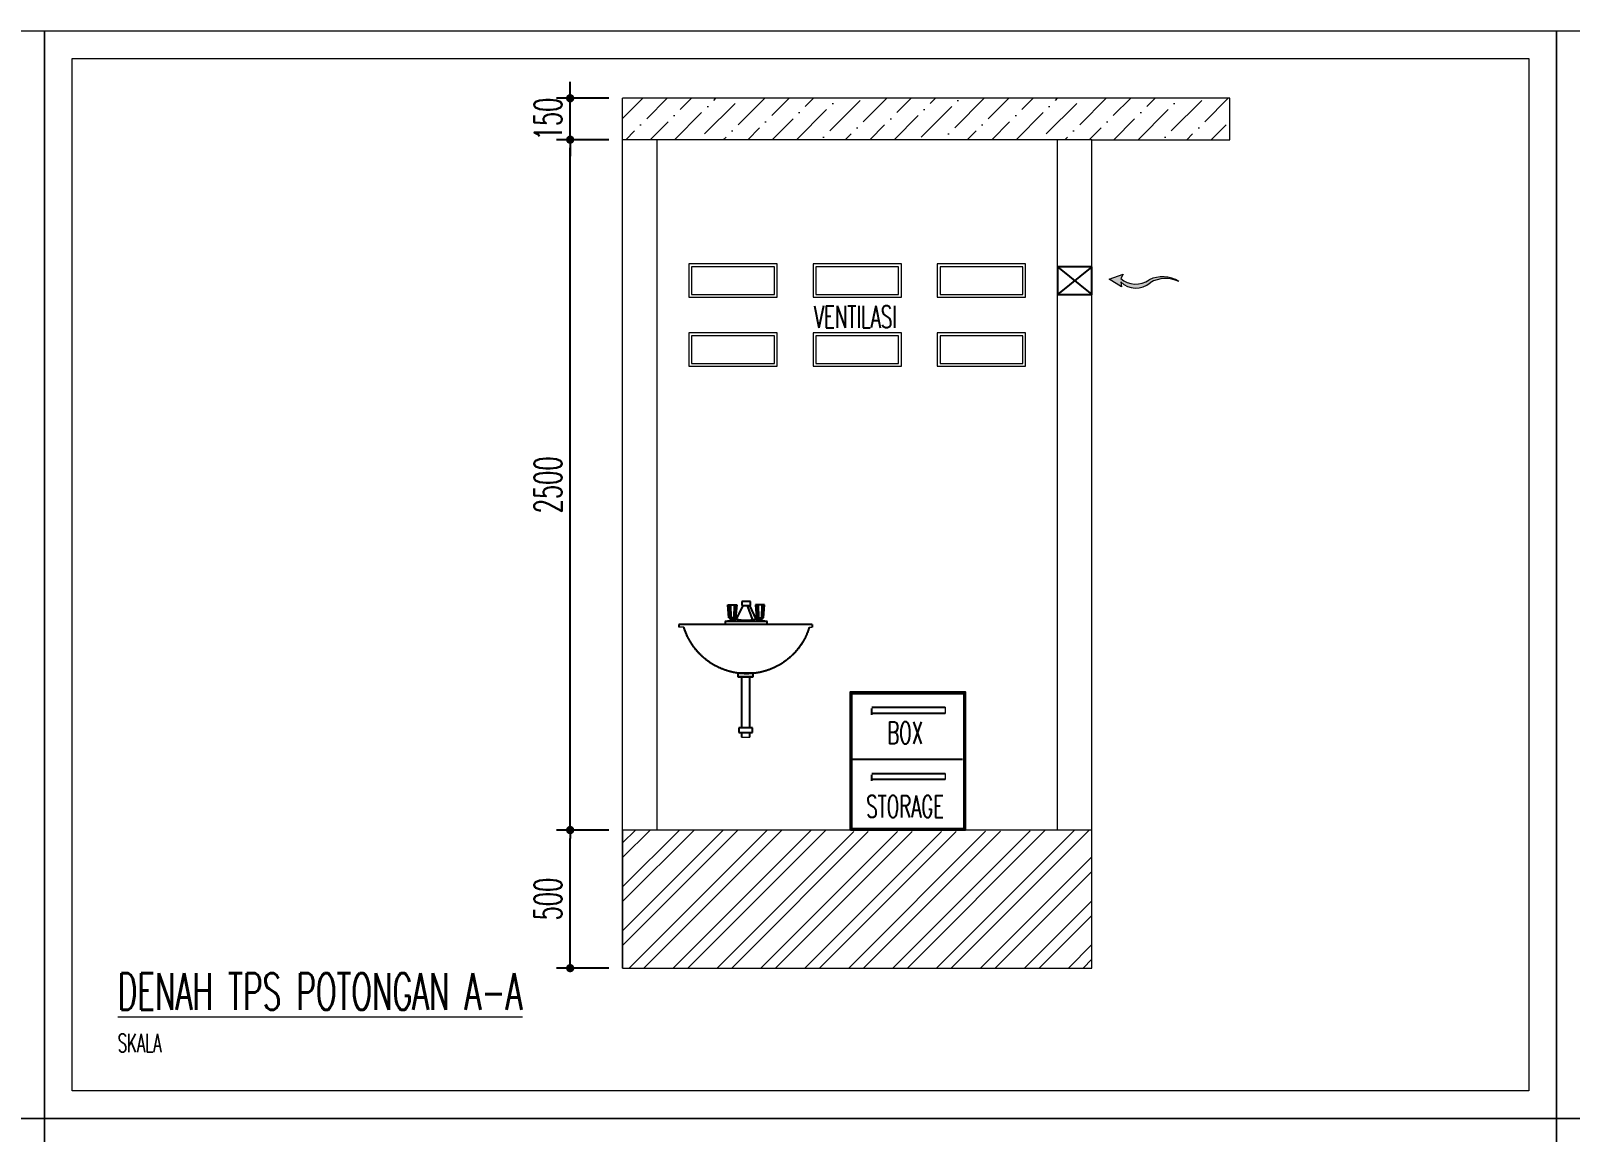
# Model space of a CAD drawing. Header units: millimetres. Extents: x -24432 to 28812, y 5 to 16204.
# Drawn here: x 16393 to 21970, y 11770 to 15758 of the extents above; entities that cross this region are included whole.
import ezdxf

# ---------------------------------------------------------------- set-up
doc = ezdxf.new("R2010")
doc.units = ezdxf.units.MM
doc.header["$MEASUREMENT"] = 0
doc.linetypes.add('DASHEDX2', pattern=[38.1, 25.4, -12.7])
doc.layers.add('inst ME', color=7, linetype='Continuous', lineweight=13)
doc.styles.add('300', font='rs.shx', dxfattribs={"width": 0.6, "height": 100})
doc.dimstyles.new('300', dxfattribs={"dimtxt": 50, "dimasz": 30, "dimexe": 50, "dimexo": 50, "dimgap": 30, "dimtad": 2, "dimdec": 0, "dimzin": 0, "dimtxsty": '300', "dimblk": 'DOT', "dimcen": 0.2, "dimclrd": 1, "dimclre": 1, "dimclrt": 3, "dimadec": 0, "dimazin": 0, "dimtfac": 1, "dimtdec": 0, "dimtix": 1, "dimtmove": 0, "dimatfit": 3, "dimfxl": 1, "dimtolj": 1, "dimtzin": 0, "dimarcsym": 0})

# ---------------------------------------------------------------- blocks, each defined once
blk = doc.blocks.new('A$C202B7152')
for p, q in [((0.1836, 0.5083, 0.01), (0.2175, 0.5083, 0.01)), ((0.1876, 0.4593, 0.01), (0.1836, 0.5083, 0.01)), ((0.1854, 0.5083, 0.01), (0.1895, 0.4593, 0.01)), ((0.1886, 0.5083, 0.01), (0.1916, 0.4593, 0.01)), ((0.1939, 0.5083, 0.01), (0.195, 0.4593, 0.01)), ((0.2072, 0.5083, 0.01), (0.2061, 0.4593, 0.01)), ((0.2126, 0.5083, 0.01), (0.2095, 0.4593, 0.01)), ((0.2158, 0.5083, 0.01), (0.2116, 0.4593, 0.01)), ((0.2175, 0.5083, 0.01), (0.2135, 0.4593, 0.01)), ((0.2409, 0.5057, 0.01), (0.2168, 0.4534, 0.01)), ((0.2378, 0.5215, 0.01), (0.27, 0.5215, 0.01)), ((0.2378, 0.5057, 0.01), (0.2378, 0.5215, 0.01)), ((0.27, 0.5057, 0.01), (0.2378, 0.5057, 0.01)), ((0.2661, 0.5057, 0.01), (0.2918, 0.4532, 0.01)), ((0.27, 0.5215, 0.01), (0.27, 0.5057, 0.01)), ((0.3242, 0.5083, 0.01), (0.2903, 0.5083, 0.01)), ((0.2903, 0.5083, 0.01), (0.2943, 0.4593, 0.01)), ((0.292, 0.5083, 0.01), (0.2962, 0.4593, 0.01)), ((0.2952, 0.5083, 0.01), (0.2983, 0.4593, 0.01)), ((0.3006, 0.5083, 0.01), (0.3017, 0.4593, 0.01)), ((0.3139, 0.5083, 0.01), (0.3128, 0.4593, 0.01)), ((0.3192, 0.5083, 0.01), (0.3162, 0.4593, 0.01)), ((0.3224, 0.5083, 0.01), (0.3183, 0.4593, 0.01)), ((0.3202, 0.4593, 0.01), (0.3242, 0.5083, 0.01)), ((0.1727, 0.4449, 0.01), (0.3343, 0.4449, 0.01)), ((0.1727, 0.4348, 0.01), (0.1727, 0.4449, 0.01)), ((0.2135, 0.4593, 0.01), (0.1876, 0.4593, 0.01)), ((0.2943, 0.4593, 0.01), (0.3202, 0.4593, 0.01)), ((0.3343, 0.4449, 0.01), (0.3343, 0.4348, 0.01))]:
    blk.add_line(p, q)
at = {"linetype": 'DASHEDX2'}
for p, q in [((0, 0.4338, 0.01), (0.5126, 0.4338, 0.01)), ((0, 0.4338, 0.01), (0, 0.4226, 0.01)), ((0.5126, 0.4338, 0.01), (0.5126, 0.4226, 0.01)), ((0.2271, 0.2467, 0.01), (0.2858, 0.2467, 0.01)), ((0.2271, 0.2325, 0.01), (0.2271, 0.2467, 0.01)), ((0.2858, 0.2467, 0.01), (0.2858, 0.2325, 0.01)), ((0.2858, 0.2325, 0.01), (0.2271, 0.2325, 0.01)), ((0.2392, 0.2305, 0.01), (0.2716, 0.2305, 0.01)), ((0.2392, 0.0364, 0.01), (0.2392, 0.2305, 0.01)), ((0.2716, 0.2305, 0.01), (0.2716, 0.0364, 0.01)), ((0.2291, 0.0364, 0.01), (0.2817, 0.0364, 0.01)), ((0.2291, 0.0182, 0.01), (0.2291, 0.0364, 0.01)), ((0.2817, 0.0182, 0.01), (0.2291, 0.0182, 0.01)), ((0.2392, 0, 0.01), (0.2392, 0.0182, 0.01)), ((0.2716, 0.0182, 0.01), (0.2716, 0, 0.01)), ((0.2817, 0.0364, 0.01), (0.2817, 0.0182, 0.01))]:
    blk.add_line(p, q, dxfattribs=at)
for centre, radius, start, end in [((-0.3833, 0.715, 0.01), 0.6657, 336.62365, 341.67507), ((0.2535, 0.1433, 0.01), 0.3122, 96.75998, 104.99699), ((0.1854, 0.4493, 0.01), 0.0103, 4.5286, 73.65735), ((0.1865, 0.4498, 0.01), 0.00987, 2.35421, 72.28954), ((0.1806, 0.4473, 0.01), 0.0173, 10.46857, 43.68179), ((0.2129, 0.4516, 0.01), 0.00923, 123.82998, 180.37672), ((0.2157, 0.4493, 0.01), 0.0103, 106.34265, 165.91992), ((0.2546, 0.595, 0.01), 0.1466, 255.0374, 284.68485), ((0.2535, 0.1433, 0.01), 0.3122, 75.00301, 82.96228), ((0.2921, 0.4493, 0.01), 0.0103, 14.08008, 73.65735), ((0.2949, 0.4516, 0.01), 0.00923, 359.62328, 56.17002), ((0.3272, 0.4473, 0.01), 0.0173, 136.31821, 169.53143), ((0.3213, 0.4498, 0.01), 0.00987, 107.71046, 177.64579), ((0.3224, 0.4493, 0.01), 0.0103, 106.34265, 175.4714)]:
    blk.add_arc(centre, radius, start, end)
blk.add_arc((0.2522, 0.4962, 0.01), 0.2522, 196.98117, 343.01883, dxfattribs=at)
blk = doc.blocks.new('_Dot')
at = {"color": 0, "lineweight": -2}
blk.add_line((-0.5, 0), (-1, 0), dxfattribs=at)
at = {"color": 0, "const_width": 0.5}
blk.add_lwpolyline([(-0.25, 0, 1), (0.25, 0, 1)], format="xyb", close=True, dxfattribs=at)
blk = doc.blocks.new('*D37')
at = {"color": 1, "lineweight": -2, "transparency": 16777216}
for p, q in [((18487.3, 12864.2), (18297.3, 12864.2)), ((18347.3, 12394.2), (18347.3, 12834.2)), ((18487.3, 12364.2), (18297.3, 12364.2))]:
    blk.add_line(p, q, dxfattribs=at)
at = {"layer": 'Defpoints', "color": 0, "transparency": 16777216}
for p in [(18347.3, 12864.2), (18537.3, 12864.2), (18537.3, 12364.2)]:
    blk.add_point(p, dxfattribs=at)
at = {"color": 1, "lineweight": -2, "transparency": 16777216, "xscale": 30, "yscale": 30, "zscale": 30}
for p, rotation in [((18347.3, 12864.2), 90), ((18347.3, 12364.2), 270)]:
    blk.add_blockref('_Dot', p, dxfattribs=dict(at, rotation=rotation))
at = {"color": 3, "transparency": 16777216, "insert": (18267.3, 12614.2), "char_height": 100, "attachment_point": 5, "rotation": 90, "style": '300'}
blk.add_mtext('\\A1;500', dxfattribs=at)
blk = doc.blocks.new('*D38')
at = {"color": 1, "lineweight": -2, "transparency": 16777216}
for p, q in [((18487.3, 15364.2), (18297.3, 15364.2)), ((18347.3, 12894.2), (18347.3, 15334.2)), ((18487.3, 12864.2), (18297.3, 12864.2))]:
    blk.add_line(p, q, dxfattribs=at)
at = {"layer": 'Defpoints', "color": 0, "transparency": 16777216}
for p in [(18347.3, 15364.2), (18537.3, 15364.2), (18537.3, 12864.2)]:
    blk.add_point(p, dxfattribs=at)
at = {"color": 1, "lineweight": -2, "transparency": 16777216, "xscale": 30, "yscale": 30, "zscale": 30}
for p, rotation in [((18347.3, 15364.2), 90), ((18347.3, 12864.2), 270)]:
    blk.add_blockref('_Dot', p, dxfattribs=dict(at, rotation=rotation))
at = {"color": 3, "transparency": 16777216, "insert": (18267.3, 14114.2), "char_height": 100, "attachment_point": 5, "rotation": 90, "style": '300'}
blk.add_mtext('\\A1;2500', dxfattribs=at)
blk = doc.blocks.new('*D39')
at = {"color": 1, "lineweight": -2, "transparency": 16777216}
for p, q in [((18347.3, 15544.2), (18347.3, 15574.2)), ((18487.3, 15514.2), (18297.3, 15514.2)), ((18347.3, 15364.2), (18347.3, 15514.2)), ((18487.3, 15364.2), (18297.3, 15364.2)), ((18347.3, 15334.2), (18347.3, 15304.2))]:
    blk.add_line(p, q, dxfattribs=at)
at = {"layer": 'Defpoints', "color": 0, "transparency": 16777216}
for p in [(18347.3, 15514.2), (18537.3, 15514.2), (18537.3, 15364.2)]:
    blk.add_point(p, dxfattribs=at)
at = {"color": 1, "lineweight": -2, "transparency": 16777216, "xscale": 30, "yscale": 30, "zscale": 30}
for p, rotation in [((18347.3, 15514.2), 270), ((18347.3, 15364.2), 90)]:
    blk.add_blockref('_Dot', p, dxfattribs=dict(at, rotation=rotation))
at = {"color": 3, "transparency": 16777216, "insert": (18267.3, 15439.2), "char_height": 100, "attachment_point": 5, "rotation": 90, "style": '300'}
blk.add_mtext('\\A1;150', dxfattribs=at)

msp = doc.modelspace()

# ---------------------------------------------------------------- hatches: boundary and pattern name
at = {"layer": 'inst ME'}
h = msp.add_hatch(dxfattribs=at)
h.set_pattern_fill('ANSI36', color=4, scale=500)
h.set_pattern_definition([(45, (-555.76, -76748.934), (33.14563, 121.53398), [156.25, -31.25, 0, -31.25])])
h.paths.add_polyline_path([(20737.3, 15514.2), (18537.3, 15514.2), (18537.3, 15364.2), (20237.3, 15364.2), (20737.3, 15364.2)])
h = msp.add_hatch(color=4, dxfattribs=at)
h.dxf.hatch_style = 1
h.paths.add_polyline_path([(20344.4, 14831.3), (20341.8, 14850, 0.398617), (20448.8, 14846.2, -0.256098), (20552.4, 14850.9, 0.254419), (20444.7, 14856.9, -0.347199), (20341.8, 14862), (20351, 14877.5), (20300, 14858.6)])
h = msp.add_hatch(dxfattribs=at)
h.set_pattern_fill('ANSI32', color=129, scale=300)
h.set_pattern_definition([(45, (18837.82, -61022.06), (-79.54951, 79.54951), []), (45, (18890.85, -61022.06), (-79.54951, 79.54951), [])])
h.paths.add_polyline_path([(18537.3, 12864.2), (19357.7, 12864.2), (19357.7, 12859.2), (19773.1, 12859.2), (20237.3, 12864.2), (20237.3, 12364.2), (18537.3, 12364.2)])

# ---------------------------------------------------------------- linework, layer by layer
for p, q in [((20112.3, 14904.2), (20237.3, 14804.2)), ((20237.3, 14904.2), (20112.3, 14804.2))]:
    msp.add_line(p, q)
at = {"linetype": 'Continuous'}
for p, q in [((19439.8, 13281.9), (19439.8, 13304.2)), ((19706.4, 13286.9), (19439.8, 13286.9)), ((19439.8, 13041.9), (19439.8, 13064.2)), ((19706.4, 13046.9), (19439.8, 13046.9))]:
    msp.add_line(p, q, dxfattribs=at)
for points in [[(20237.3, 14904.2), (20112.3, 14904.2), (20112.3, 14804.2), (20237.3, 14804.2)], [(19367.7, 12869.2), (19367.7, 13359.2), (19773.1, 13359.2), (19773.1, 12869.2)]]:
    msp.add_lwpolyline(points, close=True)
for points in [[(19362.7, 12864.2), (19362.7, 13364.2), (19778.1, 13364.2), (19778.1, 12864.2), (19362.7, 12864.2)], [(19439.8, 13309.2), (19706.4, 13309.2)], [(19768.1, 13119.2), (19362.7, 13119.2)], [(19439.8, 13069.2), (19706.4, 13069.2)]]:
    msp.add_lwpolyline(points)
at = {"layer": 'inst ME'}
for points in [[(16443.1, 11820.1), (10965.9, 11820.1), (10965.9, 15758.5), (16443.1, 15758.5)], [(21920.4, 11820.1), (16443.1, 11820.1), (16443.1, 15758.5), (21920.4, 15758.5)], [(27397.6, 11820.1), (21920.4, 11820.1), (21920.4, 15758.5), (27397.6, 15758.5)], [(21820.4, 11920.1), (16543.1, 11920.1), (16543.1, 15658.5), (21820.4, 15658.5)], [(18777.3, 14914.2), (18777.3, 14794.2), (19097.3, 14794.2), (19097.3, 14914.2)], [(19227.3, 14914.2), (19227.3, 14794.2), (19547.3, 14794.2), (19547.3, 14914.2)], [(19677.3, 14914.2), (19677.3, 14794.2), (19997.3, 14794.2), (19997.3, 14914.2)], [(18777.3, 14664.2), (18777.3, 14544.2), (19097.3, 14544.2), (19097.3, 14664.2)], [(19227.3, 14664.2), (19227.3, 14544.2), (19547.3, 14544.2), (19547.3, 14664.2)], [(19677.3, 14664.2), (19677.3, 14544.2), (19997.3, 14544.2), (19997.3, 14664.2)], [(18968.2, 13417.8), (18998.7, 13417.8), (18998.7, 13419.7), (18968.2, 13419.7)], [(19008.2, 13235), (18958.7, 13235), (18958.7, 13217.9), (19008.2, 13217.9)], [(18998.7, 13217.9), (18968.2, 13217.9), (18968.2, 13200.8), (18998.7, 13200.8)], [(16443.1, 7881.8), (10965.9, 7881.8), (10965.9, 11820.1), (16443.1, 11820.1)], [(21920.4, 7881.8), (16443.1, 7881.8), (16443.1, 11820.1), (21920.4, 11820.1)], [(27397.6, 7881.8), (21920.4, 7881.8), (21920.4, 11820.1), (27397.6, 11820.1)]]:
    msp.add_lwpolyline(points, close=True, dxfattribs=at)
for points in [[(20237.3, 15364.2), (20737.3, 15364.2), (20737.3, 15514.2), (18537.3, 15514.2)], [(18537.3, 15364.2), (18537.3, 15514.2)], [(18537.3, 12364.2), (18537.3, 15364.2)], [(20237.3, 12364.2), (20237.3, 15364.2), (18537.3, 15364.2)], [(18662.3, 12864.2), (18662.3, 15364.2)], [(20112.3, 12864.2), (20112.3, 15364.2)], [(20237.3, 12364.2), (20237.3, 15364.2)], [(20237.3, 12364.2), (20237.3, 15364.2)], [(18787.3, 14904.2), (18787.3, 14804.2), (19087.3, 14804.2), (19087.3, 14904.2), (18787.3, 14904.2)], [(19237.3, 14904.2), (19237.3, 14804.2), (19537.3, 14804.2), (19537.3, 14904.2), (19237.3, 14904.2)], [(19687.3, 14904.2), (19687.3, 14804.2), (19987.3, 14804.2), (19987.3, 14904.2), (19687.3, 14904.2)], [(20341.8, 14850), (20344.4, 14831.3), (20300, 14858.6), (20351, 14877.5), (20341.8, 14862)], [(18787.3, 14654.2), (18787.3, 14554.2), (19087.3, 14554.2), (19087.3, 14654.2), (18787.3, 14654.2)], [(19237.3, 14654.2), (19237.3, 14554.2), (19537.3, 14554.2), (19537.3, 14654.2), (19237.3, 14654.2)], [(19687.3, 14654.2), (19687.3, 14554.2), (19987.3, 14554.2), (19987.3, 14654.2), (19687.3, 14654.2)], [(19223.9, 13609.2), (18741.3, 13609.2)], [(18759.4, 13598.6), (18741.3, 13598.6)], [(19213.6, 13598.6), (19223.9, 13598.6)], [(19010.1, 13419.7), (18954.9, 13419.7), (18954.9, 13433), (19010.1, 13433), (19010.1, 13419.7)], [(18968.2, 13417.8), (18968.2, 13235), (18998.7, 13235), (18998.7, 13417.8), (18968.2, 13417.8)], [(19706.4, 13309.2), (19706.4, 13286.9)], [(19706.4, 13069.2), (19706.4, 13046.9)], [(20237.3, 12364.2), (20237.3, 12864.2), (18537.3, 12864.2), (18537.3, 12364.2), (20237.3, 12364.2)]]:
    msp.add_lwpolyline(points, dxfattribs=at)
for centre, radius, start, end in [((20396.5, 14924.6), 83.1, 228.8386, 305.4264), ((20397.3, 14904.5), 77.8, 224.5044, 311.4367), ((20493, 14754.9), 112.9, 58.2553, 115.3526), ((20504.8, 14754), 107.9, 63.8356, 121.2941), ((18986.5, 13667.7), 237.3, 196.9121, 343.0879)]:
    msp.add_arc(centre, radius, start, end, dxfattribs=at)

# ---------------------------------------------------------------- block references
at = {"color": 7, "xscale": -941.5204678362574, "yscale": 941.5204678362574, "zscale": 941.5204678362574}
msp.add_blockref('A$C202B7152', (19223.9, 13200.7, -9.4), dxfattribs=at)

# ---------------------------------------------------------------- texts
at = {"layer": 'inst ME', "color": 3, "char_height": 80, "attachment_point": 5, "style": '300'}
for s, insert in [('\\A1;VENTILASI', (19380.2, 14722.8)), ('\\A1;BOX\\P\\PSTORAGE', (19560.9, 13083.1))]:
    msp.add_mtext(s, dxfattribs=dict(at, insert=insert))
at = {"layer": 'inst ME', "color": 3, "insert": (18548.5, 12202.8), "char_height": 131.696, "width": 3680.554, "attachment_point": 5, "style": '300'}
msp.add_mtext('\\A1;\\pxql;{\\LDENAH TPS POTONGAN A-A\\P\\H0.5x;\\lSKALA}', dxfattribs=at)

# ---------------------------------------------------------------- dimensions: what is measured, and where the dimension line sits
for base, p1, p2, picture, middle in [((18347.3, 15514.2), (18537.3, 15364.2), (18537.3, 15514.2), '*D39', (18267.3, 15439.2)), ((18347.3, 15364.2), (18537.3, 12864.2), (18537.3, 15364.2), '*D38', (18267.3, 14114.2)), ((18347.3, 12864.2), (18537.3, 12364.2), (18537.3, 12864.2), '*D37', (18267.3, 12614.2))]:
    dim = msp.add_linear_dim(base=base, p1=p1, p2=p2, angle=90, dimstyle='300')
    dim.commit()
    dim.dimension.update_dxf_attribs({"geometry": picture, "text_midpoint": middle})

doc.saveas('drawing.dxf')
